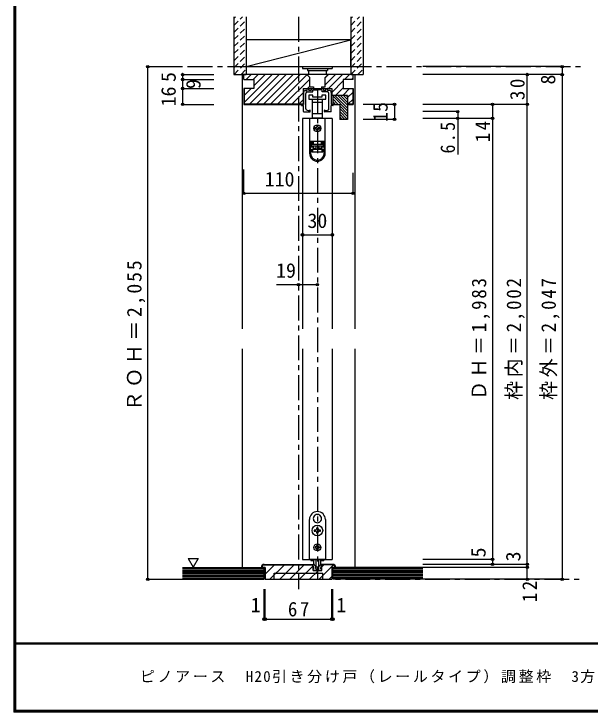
# Model space of a CAD drawing. Units: millimetres, scale not verified. Extents: x -973 to 977, y -718 to 696.
# Drawn here: x -973 to -394, y -701 to 0 of the extents above; entities that cross this region are included whole.
import ezdxf
from ezdxf.enums import TextEntityAlignment as Align

# ---------------------------------------------------------------- set-up
doc = ezdxf.new("R2010")
doc.units = ezdxf.units.MM
doc.header["$LTSCALE"] = 5
doc.header["$PDMODE"] = 32
doc.header["$PDSIZE"] = 2.5
doc.linetypes.add('CHAIN1', pattern=[8, 5, -1, 1, -1])
doc.linetypes.add('DASHED1', pattern=[1.8, 1.2, -0.6])
for name, color, linetype in [('0-1_通り芯', 4, 'CHAIN1'), ('0-2_柱', 7, 'Continuous'), ('0-3_仕上げ', 2, 'Continuous'), ('0-4_枠', 3, 'Continuous'), ('0-6_扉', 6, 'Continuous'), ('0-7_金物', 7, 'Continuous'), ('0-A_文字', 7, 'Continuous'), ('0-B_寸法', 7, 'Continuous'), ('0-C_ハッチ', 4, 'DASHED1'), ('F-1_枠', 6, 'Continuous'), ('F-A_文字', 7, 'Continuous')]:
    doc.layers.add(name, color=color, linetype=linetype)
doc.styles.add('ＭＳ ゴシック', font='')
doc.styles.get('ＭＳ ゴシック').set_extended_font_data('MS Gothic')

# ---------------------------------------------------------------- blocks, each defined once
blk = doc.blocks.new('02')
at = {"layer": '0-B_寸法'}
for p, q in [((-10.15, 6.923), (-10.15, 8.323)), ((-8.95, 8.623), (-9.85, 8.623)), ((-8.65, 6.923), (-8.65, 8.323)), ((-6.15, 8.323), (-6.15, 6.923)), ((-5.85, 8.623), (5.85, 8.623)), ((-4.35, 7.123), (-0.3, 7.123)), ((0, 7.423), (-0.3, 7.123)), ((0, 7.423), (0.3, 7.123)), ((4.35, 7.123), (0.3, 7.123)), ((6.15, 8.323), (6.15, 6.923)), ((8.65, 6.923), (8.65, 8.323)), ((8.95, 8.623), (9.85, 8.623)), ((10.15, 6.923), (10.15, 8.323)), ((-14, 4.623), (-14, -7.377)), ((-12, 6.623), (-10.45, 6.623)), ((-11.6, -11.949), (-11.6, 3.623)), ((-10.15, 5.123), (-4.95, 5.123)), ((-6.45, 6.623), (-8.35, 6.623)), ((-4.65, 5.423), (-4.65, 6.823)), ((4.65, 5.423), (4.65, 6.823)), ((10.15, 5.123), (4.95, 5.123)), ((6.45, 6.623), (8.35, 6.623)), ((12, 6.623), (10.45, 6.623)), ((11.6, -11.949), (11.6, 3.623)), ((14, 4.623), (14, -7.377)), ((-15.4, -7.377), (-14, -7.377)), ((-15.4, -8.577), (-14, -8.577)), ((-14, -14.577), (-14, -8.577)), ((-7.15, -14.577), (-7.15, -13.502)), ((7.15, -14.577), (7.15, -13.502)), ((15.4, -7.377), (14, -7.377)), ((15.4, -8.577), (14, -8.577)), ((14, -14.577), (14, -8.577)), ((-13.7, -14.877), (-7.45, -14.877)), ((13.7, -14.877), (7.45, -14.877))]:
    blk.add_line(p, q, dxfattribs=at)
for centre, radius, start, end in [((-9.85, 8.323), 0.3, 90, 180), ((-8.95, 8.323), 0.3, 0, 90), ((-5.85, 8.323), 0.3, 90, 180), ((-4.35, 6.823), 0.3, 90, 180), ((4.35, 6.823), 0.3, 0, 90), ((5.85, 8.323), 0.3, 0, 90), ((8.95, 8.323), 0.3, 90, 180), ((9.85, 8.323), 0.3, 0, 90), ((-12, 4.623), 2, 90, 180), ((-10.15, 3.623), 1.5, 90, 180), ((-10.45, 6.923), 0.3, 270, 0), ((-8.35, 6.923), 0.3, 180, 270), ((-6.45, 6.923), 0.3, 270, 0), ((-4.95, 5.423), 0.3, 270, 0), ((4.95, 5.423), 0.3, 180, 270), ((6.45, 6.923), 0.3, 180, 270), ((8.35, 6.923), 0.3, 270, 0), ((10.45, 6.923), 0.3, 180, 270), ((10.15, 3.623), 1.5, 0, 90), ((12, 4.623), 2, 0, 90), ((-15.4, -7.977), 0.6, 90, 180), ((-15.4, -7.977), 0.6, 180, 270), ((-10.6, -11.949), 1, 180, 243.25632), ((-8.8, -8.377), 5, 243.25632, 284.75682), ((-7.45, -13.502), 0.3, 0, 104.75682), ((7.45, -13.502), 0.3, 75.24318, 180), ((8.8, -8.377), 5, 255.24318, 296.74368), ((10.6, -11.949), 1, 296.74368, 0), ((15.4, -7.977), 0.6, 0, 90), ((15.4, -7.977), 0.6, 270, 0), ((-13.7, -14.577), 0.3, 180, 270), ((-7.45, -14.577), 0.3, 270, 0), ((7.45, -14.577), 0.3, 180, 270), ((13.7, -14.577), 0.3, 270, 0)]:
    blk.add_arc(centre, radius, start, end, dxfattribs=at)

msp = doc.modelspace()

# ---------------------------------------------------------------- linework, layer by layer
at = {"layer": '0-1_通り芯'}
for p, q in [((-687.347, -2.5), (-687.347, -577.5)), ((-838.847, -52.5), (-403.347, -52.5)), ((-668.347, -74.5), (-668.347, -567.5)), ((-840.166, -567.5), (-403.347, -567.5))]:
    msp.add_line(p, q, dxfattribs=at)
at = {"layer": '0-2_柱'}
for p, q in [((-739.847, -25.5), (-739.847, -52.5)), ((-634.847, -25.5), (-739.847, -25.5)), ((-739.847, -52.5), (-634.847, -25.5)), ((-634.847, -52.5), (-634.847, -25.5)), ((-739.847, -52.5), (-634.847, -52.5))]:
    msp.add_line(p, q, dxfattribs=at)
at = {"layer": '0-3_仕上げ'}
for p, q in [((-752.347, -2.5), (-752.347, -60.5)), ((-739.847, -2.5), (-739.847, -60.5)), ((-634.847, -2.5), (-634.847, -60.5)), ((-622.347, -2.5), (-622.347, -60.5)), ((-752.347, -60.5), (-739.847, -60.5)), ((-634.847, -60.5), (-622.347, -60.5)), ((-803.847, -555.5), (-721.847, -555.5)), ((-721.847, -567.5), (-721.847, -555.5)), ((-721.847, -567.5), (-721.847, -555.5)), ((-652.847, -567.5), (-652.847, -555.5)), ((-652.847, -567.5), (-652.847, -555.5)), ((-562.347, -555.5), (-652.847, -555.5)), ((-803.847, -567.5), (-721.847, -567.5)), ((-562.347, -567.5), (-652.847, -567.5))]:
    msp.add_line(p, q, dxfattribs=at)
at = {"layer": '0-3_仕上げ', "color": 7}
for p, q in [((-803.847, -557), (-721.847, -557)), ((-803.847, -558.5), (-721.847, -558.5)), ((-803.847, -560), (-721.847, -560)), ((-562.347, -557), (-652.847, -557)), ((-562.347, -558.5), (-652.847, -558.5)), ((-562.347, -560), (-652.847, -560)), ((-803.847, -561.5), (-721.847, -561.5)), ((-803.847, -563), (-721.847, -563)), ((-803.847, -564.5), (-721.847, -564.5)), ((-803.847, -566), (-721.847, -566)), ((-562.347, -561.5), (-652.847, -561.5)), ((-562.347, -563), (-652.847, -563)), ((-562.347, -564.5), (-652.847, -564.5)), ((-562.347, -566), (-652.847, -566))]:
    msp.add_line(p, q, dxfattribs=at)
at = {"layer": '0-4_枠', "color": 4}
for p, q in [((-742.347, -60.5), (-743.847, -60.5)), ((-743.847, -60.5), (-743.847, -316)), ((-632.347, -60.5), (-630.847, -60.5)), ((-630.847, -60.5), (-630.847, -316)), ((-743.847, -336), (-743.847, -555.5)), ((-630.847, -336), (-630.847, -555.5))]:
    msp.add_line(p, q, dxfattribs=at)
at = {"layer": '0-4_枠'}
for p, q in [((-742.347, -65.5), (-742.347, -60.5)), ((-632.347, -60.5), (-742.347, -60.5)), ((-676.097, -63.5), (-679.097, -60.5)), ((-660.597, -63.5), (-657.597, -60.5)), ((-632.347, -65.5), (-632.347, -60.5)), ((-742.347, -65.5), (-732.347, -65.5)), ((-732.347, -65.5), (-732.347, -74.5)), ((-676.097, -73), (-676.097, -63.5)), ((-660.597, -73), (-660.597, -63.5)), ((-642.347, -65.5), (-642.347, -74.5)), ((-632.347, -65.5), (-642.347, -65.5)), ((-742.347, -74.5), (-742.347, -90.5)), ((-732.347, -74.5), (-742.347, -74.5)), ((-741.847, -74.5), (-741.847, -90)), ((-682.747, -74.5), (-653.947, -74.5)), ((-682.747, -74.5), (-682.747, -90.5)), ((-664.347, -73), (-664.347, -74.5)), ((-664.347, -73), (-660.597, -73)), ((-653.947, -74.5), (-653.947, -81.5)), ((-642.347, -74.5), (-632.347, -74.5)), ((-632.847, -74.5), (-632.847, -90)), ((-632.347, -74.5), (-632.347, -90.5)), ((-637.947, -81.5), (-653.947, -81.5)), ((-637.947, -81.5), (-637.947, -105.5)), ((-742.347, -90.5), (-682.747, -90.5)), ((-741.847, -90), (-682.747, -90)), ((-645.947, -90.5), (-645.947, -105.5)), ((-637.947, -90), (-632.847, -90)), ((-637.947, -90.5), (-632.347, -90.5)), ((-637.947, -105.5), (-645.947, -105.5)), ((-721.847, -552.5), (-672.747, -552.5)), ((-721.847, -553), (-672.747, -553)), ((-672.747, -558.5), (-672.747, -552.5)), ((-652.847, -552.5), (-663.947, -552.5)), ((-663.947, -558.5), (-663.947, -552.5)), ((-652.847, -553), (-663.947, -553)), ((-720.847, -555.5), (-724.847, -555.5)), ((-720.847, -555.5), (-720.847, -567.5)), ((-672.747, -558.5), (-663.947, -558.5)), ((-653.847, -555.5), (-653.847, -567.5)), ((-649.847, -555.5), (-653.847, -555.5)), ((-720.847, -567.5), (-653.847, -567.5)), ((-662.847, -567.5), (-662.847, -561.5))]:
    msp.add_line(p, q, dxfattribs=at)
for points in [[(-676.097, -73), (-672.347, -73), (-672.347, -74.5)], [(-652.947, -81.5), (-652.947, -90.5), (-645.947, -90.5)], [(-711.847, -567.5), (-711.847, -561.5), (-662.847, -561.5)]]:
    msp.add_lwpolyline(points, dxfattribs=at)
for centre, radius, start, end in [((-721.847, -555.5), 3, 90, 180), ((-721.847, -555.5), 2.5, 90.0008, 180), ((-652.847, -555.5), 3, 0, 90), ((-652.847, -555.5), 2.5, 0, 90)]:
    msp.add_arc(centre, radius, start, end, dxfattribs=at)
at = {"layer": '0-6_扉'}
for p, q in [((-653.347, -104.5), (-683.347, -104.5)), ((-683.347, -104.5), (-683.347, -316)), ((-653.347, -104.5), (-653.347, -316)), ((-683.347, -336), (-683.347, -547.5)), ((-653.347, -336), (-653.347, -547.5)), ((-683.347, -547.5), (-653.347, -547.5))]:
    msp.add_line(p, q, dxfattribs=at)
at = {"layer": '0-7_金物'}
for p, q in [((-683.347, -52.5), (-683.347, -54.5)), ((-683.347, -52.5), (-653.347, -52.5)), ((-683.347, -54.5), (-653.347, -54.5)), ((-678.347, -54.5), (-678.347, -56.5)), ((-658.347, -54.5), (-658.347, -56.5)), ((-653.347, -52.5), (-653.347, -54.5)), ((-678.347, -56.5), (-658.347, -56.5)), ((-677.347, -56.5), (-677.347, -60.5)), ((-659.347, -60.5), (-659.347, -56.5)), ((-676.847, -81.2), (-676.847, -85.2)), ((-672.847, -81.2), (-676.847, -81.2)), ((-672.847, -83.2), (-672.847, -81.2)), ((-663.847, -83.2), (-672.847, -83.2)), ((-663.847, -81.2), (-663.847, -83.2)), ((-659.847, -81.2), (-663.847, -81.2)), ((-659.847, -85.2), (-659.847, -81.2)), ((-676.847, -85.2), (-659.847, -85.2)), ((-673.597, -85.2), (-673.597, -104.2)), ((-673.597, -88.2), (-663.097, -88.2)), ((-663.097, -104.2), (-663.097, -85.2)), ((-676.247, -104.5), (-676.247, -139.6)), ((-660.447, -104.5), (-676.247, -104.5)), ((-663.097, -99.8), (-673.597, -99.8)), ((-663.097, -104.2), (-673.597, -104.2)), ((-672.347, -104.2), (-672.347, -104.5)), ((-664.347, -104.5), (-664.347, -104.2)), ((-660.447, -139.6), (-660.447, -104.5)), ((-668.847, -112), (-668.847, -113)), ((-667.847, -113), (-667.847, -112)), ((-669.847, -114), (-670.847, -114)), ((-670.847, -115), (-669.847, -115)), ((-668.847, -116), (-668.847, -117)), ((-667.847, -117), (-667.847, -116)), ((-665.847, -114), (-666.847, -114)), ((-666.847, -115), (-665.847, -115)), ((-660.447, -127.8), (-676.247, -127.8)), ((-672.547, -127.9), (-676.247, -127.9)), ((-675.247, -139.6), (-675.247, -127.9)), ((-674.447, -128.9), (-672.547, -128.9)), ((-674.447, -128.9), (-674.447, -133.6)), ((-672.547, -129.9), (-674.447, -129.9)), ((-674.447, -132.6), (-672.547, -132.6)), ((-672.347, -130), (-674.247, -130)), ((-674.247, -130.5), (-662.447, -130.5)), ((-673.247, -127.9), (-673.247, -127.8)), ((-672.547, -127.9), (-672.547, -129.9)), ((-672.547, -132.6), (-672.547, -135.5)), ((-672.347, -130), (-672.347, -127.8)), ((-672.347, -135.5), (-672.347, -132.5)), ((-669.847, -132.5), (-669.847, -135.5)), ((-666.847, -132.5), (-666.847, -135.5)), ((-664.347, -127.8), (-664.347, -130)), ((-662.447, -130), (-664.347, -130)), ((-664.347, -132.5), (-664.347, -135.5)), ((-660.447, -127.9), (-664.147, -127.9)), ((-664.147, -129.9), (-664.147, -127.9)), ((-664.147, -128.9), (-662.247, -128.9)), ((-662.247, -129.9), (-664.147, -129.9)), ((-664.147, -135.5), (-664.147, -132.6)), ((-664.147, -132.6), (-662.247, -132.6)), ((-663.447, -127.8), (-663.447, -127.9)), ((-662.447, -130), (-662.447, -132.5)), ((-662.247, -133.6), (-662.247, -128.9)), ((-661.447, -127.9), (-661.447, -139.6)), ((-672.547, -133.6), (-674.447, -133.6)), ((-674.247, -135.5), (-662.447, -135.5)), ((-674.247, -138.5), (-674.247, -135.5)), ((-662.447, -138.5), (-674.247, -138.5)), ((-673.247, -135.5), (-673.247, -138.5)), ((-672.347, -134.5), (-669.847, -134.5)), ((-666.847, -134.5), (-664.347, -134.5)), ((-662.247, -133.6), (-664.147, -133.6)), ((-663.447, -138.5), (-663.447, -135.5)), ((-662.447, -135.5), (-662.447, -138.5)), ((-668.446, -502.351), (-668.347, -502.45)), ((-668.248, -502.351), (-668.347, -502.45)), ((-671.989, -508.489), (-671.854, -508.525)), ((-671.891, -508.66), (-671.854, -508.525)), ((-664.705, -508.489), (-664.84, -508.525)), ((-664.803, -508.66), (-664.84, -508.525)), ((-671.497, -518), (-671.497, -519)), ((-670.547, -518), (-671.497, -518)), ((-667.847, -516.3), (-667.847, -515.35)), ((-671.497, -519), (-670.547, -519)), ((-668.847, -520.7), (-668.847, -521.65)), ((-668.847, -521.65), (-667.847, -521.65)), ((-667.847, -521.65), (-667.847, -520.7)), ((-670.747, -535), (-670.747, -536)), ((-670.147, -535), (-670.747, -535)), ((-670.747, -536), (-670.147, -536)), ((-668.847, -533.1), (-668.847, -533.7)), ((-668.847, -533.1), (-667.847, -533.1)), ((-668.847, -537.3), (-668.847, -537.9)), ((-667.847, -537.9), (-668.847, -537.9)), ((-667.847, -533.1), (-667.847, -533.7)), ((-667.847, -537.3), (-667.847, -537.9)), ((-666.547, -535), (-665.947, -535)), ((-665.947, -536), (-666.547, -536)), ((-665.947, -535), (-665.947, -536)), ((-674.947, -547.5), (-674.947, -548.7)), ((-674.947, -548.7), (-671.815, -548.7)), ((-670.685, -553.912), (-671.95, -552.647)), ((-671.847, -551.921), (-671.847, -547.5)), ((-669.847, -547.5), (-669.847, -555.121)), ((-666.847, -555.121), (-666.847, -547.5)), ((-666.009, -553.912), (-664.743, -552.647)), ((-664.879, -548.7), (-661.747, -548.7)), ((-664.847, -551.921), (-664.847, -547.5)), ((-663.847, -552.5), (-664.39, -552.5)), ((-663.847, -553.5), (-663.847, -552.5)), ((-661.747, -547.5), (-661.747, -548.7)), ((-671.847, -557), (-672.447, -557)), ((-671.847, -557), (-671.847, -555.736)), ((-666.047, -558.5), (-670.647, -558.5)), ((-670.473, -554), (-670.147, -554)), ((-669.947, -556.7), (-669.947, -554.2)), ((-669.647, -557), (-668.647, -557)), ((-667.147, -555.421), (-669.547, -555.421)), ((-668.647, -557), (-668.347, -557.3)), ((-668.347, -557.3), (-668.047, -557)), ((-668.047, -557), (-667.047, -557)), ((-666.747, -556.7), (-666.747, -554.2)), ((-666.221, -554), (-666.547, -554)), ((-665.847, -558.3), (-666.047, -558.5)), ((-665.647, -558.5), (-665.847, -558.3)), ((-665.647, -558.5), (-664.547, -558.5)), ((-664.847, -557), (-664.847, -555.736)), ((-664.847, -557), (-664.247, -557)), ((-664.547, -558.5), (-664.061, -557.274))]:
    msp.add_line(p, q, dxfattribs=at)
for points in [[(-662.447, -132.5), (-674.247, -132.5), (-674.247, -130)], [(-660.347, -507.5), (-660.347, -547.5), (-676.347, -547.5), (-676.347, -507.5)], [(-667.847, -515.35), (-668.847, -515.35), (-668.847, -516.3)], [(-666.147, -519), (-665.197, -519), (-665.197, -518), (-666.147, -518)], [(-672.847, -553.5), (-672.847, -552.5), (-672.304, -552.5)], [(-671.047, -558.5), (-672.147, -558.5), (-672.633, -557.274)], [(-671.047, -558.5), (-670.847, -558.3), (-670.647, -558.5)]]:
    msp.add_lwpolyline(points, dxfattribs=at)
for centre, radius in [((-668.347, -114.5), 3.5), ((-668.347, -518.5), 5.35), ((-668.347, -535.5), 3.5)]:
    msp.add_circle(centre, radius, dxfattribs=at)
for centre, radius, start, end in [((-668.347, -112), 0.5, 90, 180), ((-668.347, -112), 0.5, 0, 90), ((-670.847, -114.5), 0.5, 90, 180), ((-670.847, -114.5), 0.5, 180, 270), ((-669.847, -113), 1, 270, 0), ((-669.847, -116), 1, 0, 90), ((-668.347, -117), 0.5, 180, 270), ((-668.347, -117), 0.5, 270, 0), ((-666.847, -113), 1, 180, 270), ((-666.847, -116), 1, 90, 180), ((-665.847, -114.5), 0.5, 0, 90), ((-665.847, -114.5), 0.5, 270, 0), ((-668.347, -139.6), 7.9, 180, 0), ((-668.347, -139.6), 6.9, 180, 0), ((-668.347, -507.5), 8, 0, 180), ((-668.347, -506.5), 4.15, 91.3645, 208.6355), ((-668.347, -506.5), 4.15, 331.3645, 88.6355), ((-668.347, -506.5), 4.15, 211.3645, 328.6355), ((-670.547, -516.3), 1.7, 270, 0), ((-666.147, -516.3), 1.7, 180, 270), ((-670.547, -520.7), 1.7, 0, 90), ((-666.147, -520.7), 1.7, 90, 180), ((-670.147, -533.7), 1.3, 270, 0), ((-670.147, -537.3), 1.3, 0, 90), ((-666.547, -533.7), 1.3, 180, 270), ((-666.547, -537.3), 1.3, 90, 180), ((-674.847, -555.736), 3, 0, 48.19), ((-672.304, -553), 0.5, 45, 90), ((-669.847, -551.921), 2, 180, 264.78409), ((-670.473, -553.7), 0.3, 225, 270), ((-670.047, -554.112), 0.2, 0, 84.78409), ((-666.647, -554.112), 0.2, 95.21591, 180), ((-666.847, -551.921), 2, 275.21591, 0), ((-666.221, -553.7), 0.3, 270, 315), ((-661.847, -555.736), 3, 131.81, 180), ((-664.39, -553), 0.5, 90, 135), ((-672.447, -557.2), 0.2, 90, 201.616), ((-670.147, -554.2), 0.2, 0, 90), ((-669.647, -556.7), 0.3, 180, 270), ((-669.547, -555.121), 0.3, 180, 270), ((-667.147, -555.121), 0.3, 270, 0), ((-667.047, -556.7), 0.3, 270, 0), ((-666.547, -554.2), 0.2, 90, 180), ((-664.247, -557.2), 0.2, 338.384, 90)]:
    msp.add_arc(centre, radius, start, end, dxfattribs=at)
at = {"layer": '0-A_文字'}
msp.add_line((-798.282, -546.686), (-793.282, -555.347), dxfattribs=at)
msp.add_lwpolyline([(-798.282, -546.686), (-788.282, -546.686), (-793.282, -555.347)], dxfattribs=at)
at = {"layer": '0-B_寸法', "color": 4}
for p, q in [((-838.847, -52.5), (-803.847, -52.5)), ((-838.847, -567.5), (-838.847, -52.5)), ((-422.347, -52.5), (-562.347, -52.5)), ((-422.347, -52.5), (-422.347, -567.5)), ((-803.847, -60.5), (-772.347, -60.5)), ((-803.847, -60.5), (-803.847, -90.5)), ((-422.347, -60.5), (-562.347, -60.5)), ((-457.347, -567.5), (-457.347, -60.5)), ((-803.847, -65.5), (-772.347, -65.5)), ((-803.847, -74.5), (-772.347, -74.5)), ((-803.847, -90.5), (-772.347, -90.5)), ((-590.847, -90.5), (-622.347, -90.5)), ((-590.847, -90.5), (-590.847, -105.5)), ((-457.347, -90.5), (-562.347, -90.5)), ((-492.347, -90.5), (-492.347, -552.5)), ((-527.347, -97.7), (-562.347, -97.7)), ((-527.347, -97.7), (-527.347, -140.869)), ((-492.347, -104.5), (-562.347, -104.5)), ((-590.847, -105.5), (-622.347, -105.5)), ((-742.347, -179.804), (-742.347, -155.746)), ((-632.347, -179.804), (-632.347, -159.246)), ((-742.347, -179.804), (-632.347, -179.804)), ((-683.347, -221.5), (-653.347, -221.5)), ((-709.347, -271.5), (-668.347, -271.5)), ((-492.347, -547.5), (-562.347, -547.5)), ((-457.347, -552.5), (-562.347, -552.5)), ((-492.347, -552.5), (-562.347, -552.5)), ((-457.347, -555.5), (-562.347, -555.5)), ((-838.847, -567.5), (-803.847, -567.5)), ((-422.347, -567.5), (-562.347, -567.5)), ((-721.847, -607.5), (-721.847, -577.5)), ((-720.847, -607.5), (-720.847, -577.5)), ((-721.847, -607.5), (-720.847, -607.5))]:
    msp.add_line(p, q, dxfattribs=at)
for points in [[(-720.847, -607.5), (-653.847, -607.5), (-653.847, -577.5)], [(-653.847, -607.5), (-652.847, -607.5), (-652.847, -577.5)]]:
    msp.add_lwpolyline(points, dxfattribs=at)
at = {"layer": '0-B_寸法'}
for p in [(-838.847, -52.5), (-422.347, -52.5), (-803.847, -60.5), (-457.347, -60.5), (-422.347, -60.5), (-803.847, -65.5), (-803.847, -74.5), (-803.847, -90.5), (-590.847, -90.5), (-492.347, -90.5), (-457.347, -90.5), (-527.347, -97.7), (-590.847, -105.5), (-527.347, -104.5), (-492.347, -104.5), (-742.347, -179.804), (-632.347, -179.804), (-683.347, -221.5), (-653.347, -221.5), (-687.347, -271.5), (-668.347, -271.5), (-492.347, -547.5), (-492.347, -552.5), (-457.347, -552.5), (-457.347, -555.5), (-838.847, -567.5), (-457.347, -567.5), (-422.347, -567.5), (-721.847, -607.5), (-720.847, -607.5), (-653.847, -607.5), (-652.847, -607.5)]:
    msp.add_point(p, dxfattribs=at)
at = {"layer": '0-C_ハッチ'}
for p, q in [((-752.347, -4.149), (-750.698, -2.5)), ((-752.347, -11.22), (-743.627, -2.5)), ((-752.347, -18.292), (-739.847, -5.792)), ((-634.847, -4.149), (-633.198, -2.5)), ((-634.847, -11.22), (-626.127, -2.5)), ((-634.847, -18.292), (-622.347, -5.792)), ((-752.347, -25.363), (-739.847, -12.863)), ((-634.847, -25.363), (-622.347, -12.863)), ((-752.347, -32.434), (-739.847, -19.934)), ((-634.847, -32.434), (-622.347, -19.934)), ((-752.347, -39.505), (-739.847, -27.005)), ((-634.847, -39.505), (-622.347, -27.005)), ((-752.347, -46.576), (-739.847, -34.076)), ((-634.847, -46.576), (-622.347, -34.076)), ((-752.347, -53.647), (-739.847, -41.147)), ((-634.847, -53.647), (-622.347, -41.147)), ((-752.129, -60.5), (-739.847, -48.218)), ((-634.629, -60.5), (-622.347, -48.218)), ((-745.058, -60.5), (-739.847, -55.289)), ((-627.558, -60.5), (-622.347, -55.289))]:
    msp.add_line(p, q, dxfattribs=at)
at = {"layer": '0-C_ハッチ', "linetype": 'Continuous'}
for p, q in [((-742.144, -60.5), (-742.347, -60.703)), ((-741.847, -88.487), (-713.86, -60.5)), ((-740.073, -65.5), (-735.073, -60.5)), ((-736.289, -90), (-706.789, -60.5)), ((-733.002, -65.5), (-728.002, -60.5)), ((-732.347, -71.916), (-720.931, -60.5)), ((-729.218, -90), (-699.718, -60.5)), ((-722.147, -90), (-692.647, -60.5)), ((-715.076, -90), (-685.576, -60.5)), ((-708.005, -90), (-678.801, -60.796)), ((-660.597, -63.805), (-657.292, -60.5)), ((-660.597, -70.876), (-650.221, -60.5)), ((-657.15, -74.5), (-643.15, -60.5)), ((-641.078, -65.5), (-636.078, -60.5)), ((-700.934, -90), (-676.097, -65.163)), ((-653.947, -78.369), (-642.347, -66.769)), ((-634.007, -65.5), (-632.347, -63.84)), ((-741.847, -81.416), (-734.931, -74.5)), ((-678.363, -74.5), (-676.097, -72.234)), ((-664.221, -74.5), (-662.721, -73)), ((-650.007, -81.5), (-642.347, -73.84)), ((-642.936, -81.5), (-635.936, -74.5)), ((-693.863, -90), (-682.747, -78.884)), ((-652.947, -82.032), (-637.947, -97.032)), ((-650.65, -81.5), (-637.947, -94.203)), ((-647.822, -81.5), (-637.947, -91.375)), ((-644.994, -81.5), (-637.947, -88.547)), ((-642.165, -81.5), (-637.947, -85.718)), ((-639.337, -81.5), (-637.947, -82.89)), ((-637.947, -83.582), (-632.847, -78.482)), ((-686.792, -90), (-682.747, -85.955)), ((-652.947, -84.86), (-647.307, -90.5)), ((-652.947, -87.689), (-650.136, -90.5)), ((-637.294, -90), (-632.847, -85.553)), ((-645.947, -91.86), (-637.947, -99.86)), ((-645.947, -94.689), (-637.947, -102.689)), ((-645.947, -97.517), (-637.964, -105.5)), ((-645.947, -100.346), (-640.793, -105.5)), ((-645.947, -103.174), (-643.621, -105.5)), ((-720.847, -562.463), (-711.384, -553)), ((-715.984, -567.5), (-701.484, -553)), ((-706.085, -567.5), (-691.585, -553)), ((-696.185, -567.5), (-681.685, -553)), ((-666.487, -567.5), (-652.101, -553.114)), ((-663.947, -555.061), (-661.886, -553)), ((-686.286, -567.5), (-672.747, -553.961)), ((-676.386, -567.5), (-667.386, -558.5)), ((-656.587, -567.5), (-653.847, -564.76))]:
    msp.add_line(p, q, dxfattribs=at)
at = {"layer": 'F-1_枠'}
for p, q in [((-973.347, 695.833), (-973.347, -700.833)), ((-972.514, 695.833), (-972.514, -700.833)), ((-971.68, 695.833), (-971.68, -700.833)), ((976.653, -631.667), (-973.347, -631.667)), ((976.653, -632.5), (-973.347, -632.5)), ((976.653, -699.167), (-973.347, -699.167)), ((976.653, -700), (-973.347, -700)), ((976.653, -700.833), (-973.347, -700.833))]:
    msp.add_line(p, q, dxfattribs=at)

# ---------------------------------------------------------------- block references
at = {"layer": '0-7_金物'}
msp.add_blockref('02', (-668.347, -83.123), dxfattribs=at)

# ---------------------------------------------------------------- texts
at = {"layer": '0-B_寸法', "style": 'ＭＳ ゴシック'}
for s, p in [('5', (-806.347, -68)), ('8', (-424.847, -70.5)), ('9', (-781.347, -75)), ('16', (-806.347, -92.5)), ('15', (-593.347, -108)), ('5', (-494.847, -545.5)), ('3', (-459.847, -549.5))]:
    msp.add_text(s, height=14.66, rotation=90, dxfattribs=at).set_placement(p, align=Align.BOTTOM_LEFT)
for s, p in [('110', (-721.279, -177.304)), ('30', (-678.347, -219)), ('19', (-709.847, -269)), ('1', (-735.347, -605)), ('1', (-649.347, -605))]:
    msp.add_text(s, height=14.66, dxfattribs=at).set_placement(p, align=Align.BOTTOM_LEFT)
at = {"layer": '0-B_寸法', "char_height": 14.66, "attachment_point": 7, "rotation": 90, "style": 'ＭＳ ゴシック'}
for s, insert in [('\\T1.27;\\W0.95;30', (-459.847, -86.125)), ('\\T1.27;\\W0.9;6.5', (-529.847, -139.813)), ('\\T1.27;\\W0.95;14', (-494.847, -128.563)), ('\\T1.18;ＲＯＨ＝2,055', (-841.347, -398.5)), ('\\T1.19;\\W0.95;ＤＨ＝1,983', (-494.847, -387.25)), ('\\T1.19;\\W0.95;枠内＝2,002', (-459.847, -387.25)), ('\\T1.19;\\W0.95;枠外＝2,047', (-424.847, -387.25)), ('\\T1.27;\\W0.95;12', (-447.744, -590.544))]:
    msp.add_mtext(s, dxfattribs=dict(at, insert=insert))
at = {"layer": '0-B_寸法', "insert": (-697.972, -605), "char_height": 14.66, "attachment_point": 7, "style": 'ＭＳ ゴシック'}
msp.add_mtext('\\T1.27;\\W0.95;67', dxfattribs=at)
at = {"layer": 'F-A_文字', "insert": (-846.68, -673.333), "char_height": 11, "attachment_point": 7, "style": 'ＭＳ ゴシック'}
msp.add_mtext('\\T1.18;ピノアース\u3000H20引き分け戸（レールタイプ）調整枠\u30003方枠＋敷居Q型／床直付けレール', dxfattribs=at)

doc.saveas('drawing.dxf')
